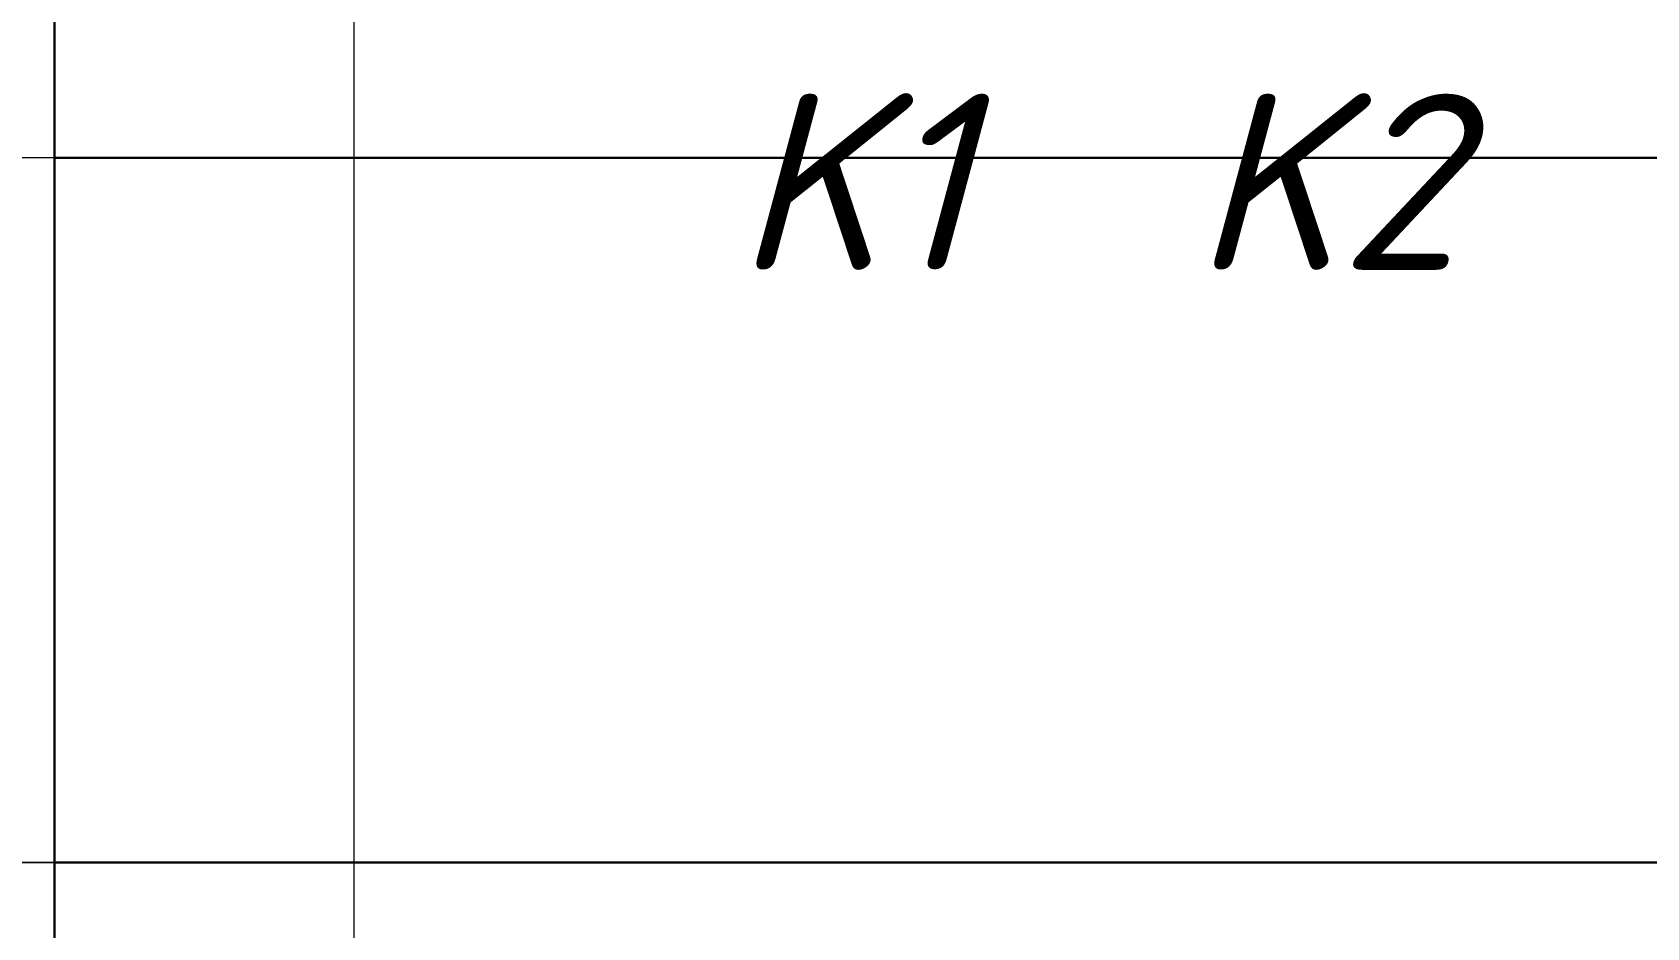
# Model space of a CAD drawing. Header units: millimetres. Extents: x 0 to 53000, y -591 to 24400.
# Drawn here: x 15123.4 to 15215, y 2588.1 to 2639 of the extents above; entities that cross this region are included whole.
import ezdxf
from ezdxf.enums import TextEntityAlignment as Align

# ---------------------------------------------------------------- set-up
doc = ezdxf.new("R2010")
doc.units = ezdxf.units.MM
for name, color, linetype, lineweight in [('КК перф 40х60', 6, 'Continuous', 30), ('Основная', 7, 'Continuous', 30), ('Трубка', 5, 'Continuous', 40)]:
    doc.layers.add(name, color=color, linetype=linetype, lineweight=lineweight)
doc.layers.add('Привязки', color=2, linetype='Continuous', lineweight=0, plot=False, transparency=0.8)
doc.styles.add('текст', font='isocpeui.ttf')

# ---------------------------------------------------------------- blocks, each defined once
blk = doc.blocks.new('MCADID0001910_2D-top')
at = {"layer": 'Основная', "style": 'текст'}
blk.add_attdef('А1', text='', height=15, dxfattribs=at).set_placement((13.45, -51.357), align=Align.MIDDLE_CENTER)

msp = doc.modelspace()

# ---------------------------------------------------------------- linework, layer by layer
at = {"layer": 'КК перф 40х60'}
for p, q in [((15124.65596, 3081.84891), (15124.65596, 2511.8489)), ((15124.62297, 2881.85019), (15124.65596, 2631.84891)), ((15124.65596, 2796.8489), (15124.65596, 2511.8489)), ((15124.65596, 2631.84891), (15124.65596, 2511.84891)), ((15124.65596, 2631.84891), (15494.65596, 2631.84891)), ((15124.65596, 2591.84891), (15124.65596, 2631.84891)), ((15124.65596, 2591.84891), (15494.65596, 2591.84891))]:
    msp.add_line(p, q, dxfattribs=at)
at = {"layer": 'Привязки'}
for p, q in [((15141.65595, 3081.84891), (15141.65595, 2471.8489)), ((16279.31202, 2631.84891), (13378.18473, 2631.84891)), ((16279.31202, 2591.84891), (13378.18473, 2591.84891)), ((15087.15596, 2591.84891), (15532.15595, 2591.84891))]:
    msp.add_line(p, q, dxfattribs=at)

# ---------------------------------------------------------------- block references
at = {"layer": 'Трубка'}
ref = msp.add_blockref('MCADID0001910_2D-top', (15156.4825, 2681.84891), dxfattribs=at)
ref.add_attrib('А1', 'K1', dxfattribs={"layer": 'Основная', "height": 10, "style": 'текст'}).set_placement((15169.9325, 2630.49235), align=Align.MIDDLE_CENTER)
ref = msp.add_blockref('MCADID0001910_2D-top', (15183.3825, 2681.84891), dxfattribs=at)
ref.add_attrib('А1', 'K2', dxfattribs={"layer": 'Основная', "height": 10, "style": 'текст'}).set_placement((15196.8325, 2630.49235), align=Align.MIDDLE_CENTER)

doc.saveas('drawing.dxf')
